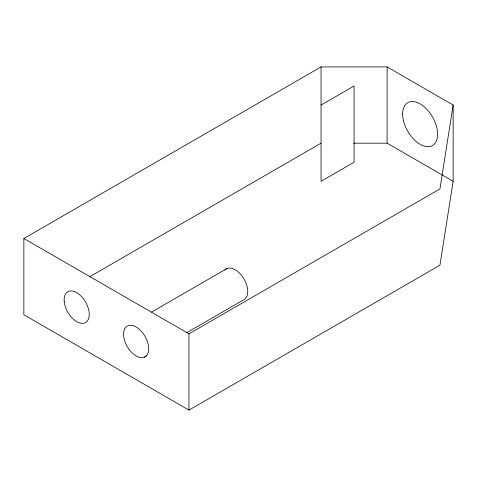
<?xml version="1.0" encoding="UTF-8"?>
<svg xmlns="http://www.w3.org/2000/svg" width="477" height="477" viewBox="0 0 477 477"><rect width="100%" height="100%" fill="white"/><g stroke="black" fill="none" stroke-linecap="round" stroke-linejoin="round"><path stroke-width="0.72" d="M453.15 105.041L439.943 188.928L188.964 333.828L23.85 238.5L23.85 314.76L188.964 410.095L439.943 265.194L453.15 181.302L453.15 105.041L387.103 66.905L321.057 66.905L23.85 238.5M321.057 105.041L354.083 85.973L354.083 162.24L321.057 181.302L321.057 66.905M89.61 276.797L321.057 143.172M151.686 312.03L226.951 268.575M144.376 357.136A17.744 10.244 60 0 0 140.196 330.096A17.744 10.244 60 0 0 123.811 337.132A17.744 10.244 60 0 0 144.376 357.136L146.946 355.651M186.835 332.624L243.443 299.944A17.744 10.244 60 0 0 243.497 278.186A17.744 10.244 60 0 0 224.786 270.161M353.707 143.172L387.103 143.172L453.15 181.302M387.103 66.905L387.103 143.172M188.964 333.828L188.964 410.095M402.624 114.003A24.75 14.292 60 0 0 428.877 146.66A24.75 14.292 60 0 0 428.877 111.654A24.75 14.292 60 0 0 402.624 114.003M64.204 301.404A17.744 10.244 60 0 0 84.035 323.126A17.744 10.244 60 0 0 81.823 296.879A17.744 10.244 60 0 0 64.204 301.404"/></g></svg>
